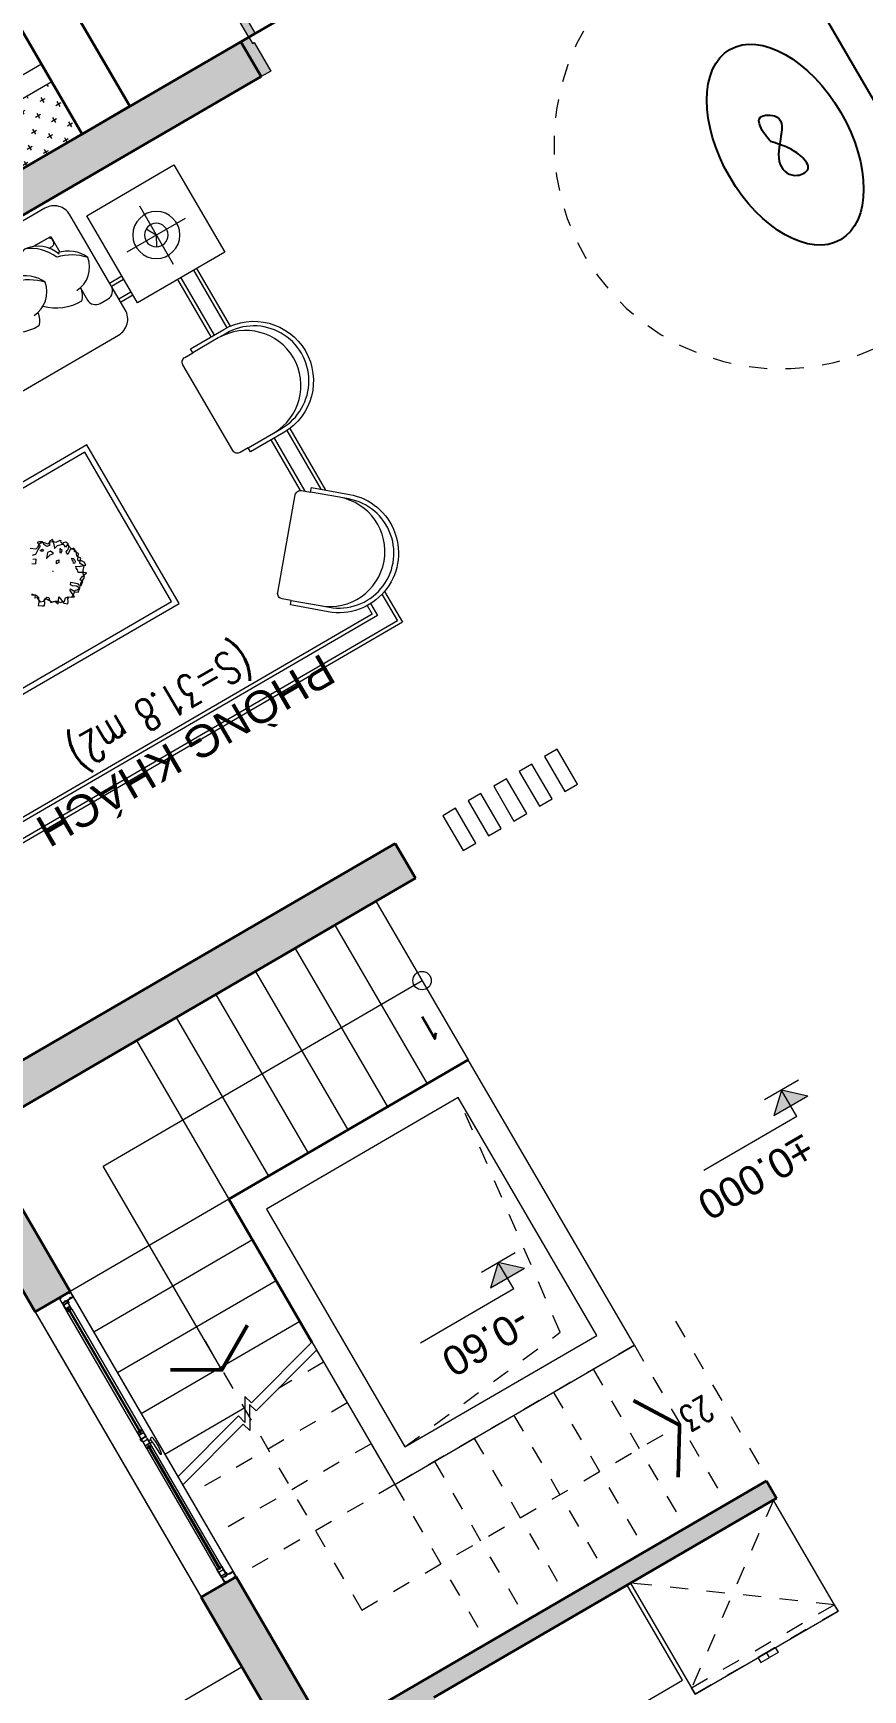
# Model space of a CAD drawing. Header units: millimetres. Extents: x 567980 to 569372, y 2065777 to 2066674.
# Drawn here: x 568886.75 to 568891.27, y 2066301.02 to 2066310.05 of the extents above; entities that cross this region are included whole.
import ezdxf
from ezdxf.enums import TextEntityAlignment as Align

# ---------------------------------------------------------------- set-up
doc = ezdxf.new("R2010")
doc.units = ezdxf.units.MM
for name, pattern in [('047 Type S1$0$HIDDEN', [0.375, 0.25, -0.125]), ('DASHED2', [0.375, 0.25, -0.125]), ('HIDDEN', [0.75, 0.5, -0.25])]:
    doc.linetypes.add(name, pattern=pattern)
for name, color, linetype, lineweight in [('A-DIM', 251, 'Continuous', 15), ('A-HATCH', 251, 'Continuous', 5), ('A-KY HIEU', 34, 'Continuous', 20), ('A-TEXT', 7, 'Continuous', 18), ('A-TUONG', 255, 'Continuous', 35), ('E- CHU THICH', 162, 'Continuous', 13), ('E- THAY', 9, 'Continuous', 20), ('E-Khuat', 251, 'DASHED2', 13), ('E-NoiThat', 32, 'Continuous', 9), ('i_Hatch', 250, 'Continuous', 13), ('i_ThietBi', 32, 'Continuous', 13), ('LD-CUA', 146, 'Continuous', 13), ('LD-KHUAT', 33, 'HIDDEN', 9), ('LD-THAY', 9, 'Continuous', 13)]:
    doc.layers.add(name, color=color, linetype=linetype, lineweight=lineweight)
for name, color, linetype in [('DIM 222222', 1, 'Continuous'), ('I-LOOS', 32, 'Continuous'), ('I-LOOSE', 32, 'Continuous')]:
    doc.layers.add(name, color=color, linetype=linetype)
doc.styles.add('A1-arial', font='arial.ttf')
doc.styles.add('AA - Arial - Regular', font='arial.ttf', dxfattribs={"height": 250})
doc.styles.add('Dim roman', font='romans.shx', dxfattribs={"width": 0.7})

# ---------------------------------------------------------------- blocks, each defined once
blk = doc.blocks.new('*U507')
h = blk.add_hatch(color=254)
h.dxf.hatch_style = 1
h.paths.add_polyline_path([(21.7, 844.7), (21.7, 1014.3), (50, 1014.3), (50, 986), (27.4, 986), (27.4, 844.7)])
h = blk.add_hatch(color=253)
h.dxf.hatch_style = 1
h.paths.add_polyline_path([(50, 950.2), (90, 950.2), (90, 1050.2), (50, 1050.2)])
h.paths.add_polyline_path([(50, 100), (90, 100), (90, 0), (50, 0)])
h = blk.add_hatch(color=253)
h.dxf.hatch_style = 1
h.paths.add_polyline_path([(2150.4, 100), (2110.4, 100), (2110.4, 0), (2150.4, 0)])
h.paths.add_polyline_path([(2150.4, 950.2), (2110.4, 950.2), (2110.4, 1050.2), (2150.4, 1050.2)])
h = blk.add_hatch(color=254)
h.dxf.hatch_style = 1
h.paths.add_polyline_path([(50, 950.2), (90, 950.2), (90, 100), (50, 100)])
h = blk.add_hatch(color=254)
h.dxf.hatch_style = 1
h.paths.add_polyline_path([(2110.4, 950.2), (2150.4, 950.2), (2150.4, 100), (2110.4, 100)])
h = blk.add_hatch(color=253)
h.dxf.hatch_style = 1
h.paths.add_polyline_path([(0, 0), (50, 0), (50, -40), (60, -40), (60, -220), (0, -220)])
h = blk.add_hatch(color=253)
h.dxf.hatch_style = 1
h.paths.add_polyline_path([(2200.4, 0), (2150.4, 0), (2150.4, -40), (2140.4, -40), (2140.4, -220), (2200.4, -220)])
at = {"linetype": 'Continuous'}
blk.add_line((70, 100), (70, 950.2), dxfattribs=at)
for p, q in [((90, 950.2), (90, 100)), ((2110.4, 950.2), (2110.4, 100)), ((2130.4, 100), (2130.4, 950.2))]:
    blk.add_line(p, q)
for points in [[(21.7, 844.7), (21.7, 1014.3), (50, 1014.3), (50, 986), (27.4, 986), (27.4, 844.7)], [(50, 950.2), (90, 950.2), (90, 100), (50, 100)], [(2110.4, 950.2), (2150.4, 950.2), (2150.4, 100), (2110.4, 100)], [(0, 0), (50, 0), (50, -40), (60, -40), (60, -220), (0, -220)], [(2200.4, 0), (2150.4, 0), (2150.4, -40), (2140.4, -40), (2140.4, -220), (2200.4, -220)]]:
    blk.add_lwpolyline(points, close=True)
for points in [[(50, 950.2), (90, 950.2), (90, 1050.2), (50, 1050.2), (50, 950.2)], [(2150.4, 950.2), (2110.4, 950.2), (2110.4, 1050.2), (2150.4, 1050.2), (2150.4, 950.2)], [(50, 953.1), (50, 100)], [(2150.4, 953.1), (2150.4, 100)], [(50, 100), (90, 100), (90, 0), (50, 0), (50, 100)], [(2150.4, 100), (2110.4, 100), (2110.4, 0), (2150.4, 0), (2150.4, 100)]]:
    blk.add_lwpolyline(points)
at = {"linetype": 'HIDDEN', "ltscale": 30}
for points in [[(1100.2, 0, 0.414214), (50, 1050.2, 0.414214)], [(1100.2, 0, -0.414214), (2150.4, 1050.2, -0.414214)]]:
    blk.add_lwpolyline(points, format="xyb", dxfattribs=at)
blk = doc.blocks.new('A$C33A8190A')
at = {"layer": 'i_ThietBi', "linetype": 'HIDDEN'}
for p, q in [((-899.9, 40), (0, 700)), ((-899.9, 700), (0, 40))]:
    blk.add_line(p, q, dxfattribs=at)
at = {"layer": 'i_ThietBi'}
blk.add_lwpolyline([(-899.9, 700), (0, 700), (0, 0), (-899.9, 0)], close=True, dxfattribs=at)
at = {"layer": 'i_ThietBi', "linetype": 'HIDDEN'}
for points in [[(-899.9, 0), (0, 0), (0, 40), (-899.9, 40)], [(-450, 0), (-504.5, 0), (-504.5, -30.7), (-450, -30.7)], [(-395.4, 0), (-395.4, -30.7), (-450, -30.7), (-450, 0)]]:
    blk.add_lwpolyline(points, close=True, dxfattribs=at)
blk = doc.blocks.new('kkkk')
h = blk.add_hatch(color=250)
edge = h.paths.add_edge_path()
edge.add_line((333058.8, 105336.6), (333060.3, 105336.6))
edge.add_line((333060.3, 105336.6), (333060.3, 105341.6))
edge.add_line((333060.3, 105341.6), (333061.8, 105341.6))
edge.add_line((333061.8, 105341.6), (333061.8, 105371.6))
edge.add_line((333061.8, 105371.6), (333027.5, 105371.6))
edge.add_line((333027.5, 105371.6), (333027.5, 105386.6))
edge.add_line((333027.5, 105386.6), (333022.2, 105386.6))
edge.add_line((333022.2, 105386.6), (333022.2, 105383.6))
edge.add_line((333022.2, 105383.6), (333023.7, 105383.6))
edge.add_line((333023.7, 105383.6), (333023.7, 105385.1))
edge.add_line((333023.7, 105385.1), (333026, 105385.1))
edge.add_line((333026, 105385.1), (333026, 105378.1))
edge.add_line((333026, 105378.1), (333023.7, 105378.1))
edge.add_line((333023.7, 105378.1), (333023.7, 105379.6))
edge.add_line((333023.7, 105379.6), (333022.2, 105379.6))
edge.add_line((333022.2, 105379.6), (333022.2, 105376.6))
edge.add_line((333022.2, 105376.6), (333026, 105376.6))
edge.add_line((333026, 105376.6), (333026, 105371.6))
edge.add_line((333026, 105371.6), (332991.8, 105371.6))
edge.add_line((332991.8, 105371.6), (332991.8, 105341.6))
edge.add_line((332991.8, 105341.6), (332993.3, 105341.6))
edge.add_line((332993.3, 105341.6), (332993.3, 105336.6))
edge.add_line((332993.3, 105336.6), (332994.8, 105336.6))
edge.add_line((332994.8, 105336.6), (332994.8, 105341.6))
edge.add_line((332994.8, 105341.6), (333002.3, 105341.6))
edge.add_line((333002.3, 105341.6), (333002.3, 105343.1))
edge.add_line((333002.3, 105343.1), (332993.3, 105343.1))
edge.add_line((332993.3, 105343.1), (332993.3, 105370.1))
edge.add_line((332993.3, 105370.1), (333006.9, 105370.1))
edge.add_arc((333010, 105367.6), 3.97, 141.52264, 210)
edge.add_line((333006.6, 105365.7), (333007.9, 105366.4))
edge.add_arc((333010, 105367.6), 2.47, -390, -150, ccw=False)
edge.add_line((333012.1, 105366.4), (333013.4, 105365.7))
edge.add_arc((333010, 105367.6), 3.97, -30, 38.47736)
edge.add_line((333013.1, 105370.1), (333040.4, 105370.1))
edge.add_arc((333043.5, 105367.6), 3.97, 141.52264, 210)
edge.add_line((333040.1, 105365.7), (333041.4, 105366.4))
edge.add_arc((333043.5, 105367.6), 2.47, -390, -150, ccw=False)
edge.add_line((333045.6, 105366.4), (333046.9, 105365.7))
edge.add_arc((333043.5, 105367.6), 3.97, -30, 38.47736)
edge.add_line((333046.6, 105370.1), (333060.3, 105370.1))
edge.add_line((333060.3, 105370.1), (333060.3, 105343.1))
edge.add_line((333060.3, 105343.1), (333051.3, 105343.1))
edge.add_line((333051.3, 105343.1), (333051.3, 105341.6))
edge.add_line((333051.3, 105341.6), (333058.8, 105341.6))
edge.add_line((333058.8, 105341.6), (333058.8, 105336.6))
blk.add_lwpolyline([(333026, 105378.1), (333026, 105385.1), (333023.7, 105385.1), (333023.7, 105383.6), (333022.2, 105383.6), (333022.2, 105386.6), (333027.5, 105386.6), (333027.5, 105371.6), (333061.8, 105371.6), (333061.8, 105341.6), (333060.3, 105341.6), (333060.3, 105336.6), (333058.8, 105336.6), (333058.8, 105341.6), (333051.3, 105341.6), (333051.3, 105343.1), (333060.3, 105343.1), (333060.3, 105370.1), (333046.6, 105370.1, -0.30801), (333046.9, 105365.7), (333045.6, 105366.4, 1.732051), (333041.4, 105366.4), (333040.1, 105365.7, -0.30801), (333040.4, 105370.1), (333013.1, 105370.1, -0.30801), (333013.4, 105365.7), (333012.1, 105366.4, 1.732051), (333007.9, 105366.4), (333006.6, 105365.7, -0.30801), (333006.9, 105370.1), (332993.3, 105370.1), (332993.3, 105343.1), (333002.3, 105343.1), (333002.3, 105341.6), (332994.8, 105341.6), (332994.8, 105336.6), (332993.3, 105336.6), (332993.3, 105341.6), (332991.8, 105341.6), (332991.8, 105371.6), (333026, 105371.6), (333026, 105376.6), (333022.2, 105376.6), (333022.2, 105379.6), (333023.7, 105379.6), (333023.7, 105378.1)], format="xyb", close=True)
blk = doc.blocks.new('ccccc')
h = blk.add_hatch(color=250)
h.paths.add_polyline_path([(333034.3, 105325.3), (333084.3, 105325.3), (333084.3, 105326.8), (333077.7, 105326.8), (333077.7, 105353.8), (333084.3, 105353.8), (333084.3, 105355.3), (333034.3, 105355.3), (333034.3, 105346.7), (333035.8, 105346.7), (333035.8, 105353.8), (333052.1, 105353.8), (333052.1, 105326.8), (333035.8, 105326.8), (333035.8, 105333.9), (333034.3, 105333.9)])
h.paths.add_polyline_path([(333053.6, 105326.8), (333053.6, 105353.8), (333076.2, 105353.8), (333076.2, 105326.8)], flags=16)
for p, q in [((333034.3, 105346.7), (333035.8, 105346.7)), ((333034.3, 105333.9), (333035.8, 105333.9)), ((333052.1, 105353.8), (333052.1, 105326.8)), ((333053.6, 105353.8), (333053.6, 105326.8)), ((333076.2, 105353.8), (333076.2, 105326.8)), ((333077.7, 105353.8), (333077.7, 105326.8)), ((333084.3, 105355.3), (333084.3, 105353.8)), ((333084.3, 105326.8), (333084.3, 105325.3))]:
    blk.add_line(p, q)
for points in [[(333084.3, 105355.3), (333034.3, 105355.3), (333034.3, 105346.7)], [(333034.3, 105333.9), (333034.3, 105325.3), (333084.3, 105325.3)], [(333052.1, 105353.8), (333035.8, 105353.8), (333035.8, 105346.7)], [(333035.8, 105333.9), (333035.8, 105326.8), (333052.1, 105326.8)], [(333076.2, 105353.8), (333053.6, 105353.8)], [(333053.6, 105326.8), (333076.2, 105326.8)], [(333084.3, 105353.8), (333077.7, 105353.8)], [(333077.7, 105326.8), (333084.3, 105326.8)]]:
    blk.add_lwpolyline(points)
blk = doc.blocks.new('dasdsd')
at = {"linetype": 'HIDDEN', "ltscale": 0.05}
for p, q in [((-10, -16), (-10, 0)), ((10, 0), (-10, 0)), ((10, -16), (10, 0)), ((-16, -19), (-108, -23)), ((-10, -16), (-15, -19)), ((10, -16), (-10, -16))]:
    blk.add_line(p, q, dxfattribs=at)
for centre, radius, start, end in [((-106, -28), 5.22, 108.2433, 251.7567), ((-41, 287), 327, 258.1752, 278.8996), ((-16, -17), 1.95, 270, 297.1927), ((-10, -18), 1.95, 90, 117.1927), ((10, -26), 10.1, 270, 90)]:
    blk.add_arc(centre, radius, start, end, dxfattribs=at)
blk = doc.blocks.new('fffsf')
h = blk.add_hatch(color=250)
h.paths.add_polyline_path([(333183.8, 105395.8), (333133.8, 105395.8), (333133.8, 105394.3), (333140.5, 105394.3), (333140.5, 105367.3), (333133.8, 105367.3), (333133.8, 105364.3), (333118.8, 105364.3), (333118.8, 105361.3), (333135.3, 105361.3), (333135.3, 105365.8), (333183.8, 105365.8), (333183.8, 105374.4), (333182.3, 105374.4), (333182.3, 105367.3), (333166, 105367.3), (333166, 105394.3), (333182.3, 105394.3), (333182.3, 105387.2), (333183.8, 105387.2)])
h.paths.add_polyline_path([(333164.5, 105394.3), (333164.5, 105367.3), (333142, 105367.3), (333142, 105394.3)], flags=16)
for p, q in [((333133.8, 105395.8), (333133.8, 105394.3)), ((333140.5, 105394.3), (333140.5, 105367.3)), ((333142, 105394.3), (333142, 105367.3)), ((333164.5, 105394.3), (333164.5, 105367.3)), ((333166, 105394.3), (333166, 105367.3)), ((333183.8, 105387.2), (333182.3, 105387.2)), ((333183.8, 105374.4), (333182.3, 105374.4))]:
    blk.add_line(p, q)
for points in [[(333133.8, 105395.8), (333183.8, 105395.8), (333183.8, 105387.2)], [(333133.8, 105394.3), (333140.5, 105394.3)], [(333142, 105394.3), (333164.5, 105394.3)], [(333166, 105394.3), (333182.3, 105394.3), (333182.3, 105387.2)], [(333183.8, 105374.4), (333183.8, 105365.8), (333135.3, 105365.8), (333135.3, 105361.3), (333118.8, 105361.3)], [(333133.8, 105367.3), (333133.8, 105364.3), (333118.8, 105364.3), (333118.8, 105361.3)], [(333140.5, 105367.3), (333133.8, 105367.3)], [(333164.5, 105367.3), (333142, 105367.3)], [(333182.3, 105374.4), (333182.3, 105367.3), (333166, 105367.3)]]:
    blk.add_lwpolyline(points)
blk = doc.blocks.new('*U461')
for points in [[(88.4, 82.2), (88.4, 80.6), (77.2, 80.6), (77.2, 69.4), (88.4, 69.4), (88.4, 67.8, 0.240391), (91.1, 72), (80.2, 72), (80.2, 78), (91.1, 78, 0.240391)], [(847.1, 82.2), (847.1, 80.6), (858.3, 80.6), (858.3, 69.4), (847.1, 69.4), (847.1, 67.8, -0.240391), (844.3, 72), (855.3, 72), (855.3, 78), (844.3, 78, -0.240391)], [(952.9, 82.2), (952.9, 80.6), (941.7, 80.6), (941.7, 69.4), (952.9, 69.4), (952.9, 67.8, 0.240391), (955.6, 72), (944.7, 72), (944.7, 78), (955.6, 78, 0.240391)]]:
    blk.add_hatch(color=250).paths.add_polyline_path(points)
for p, q in [((35, 20), (1765, 20)), ((897.5, 90), (44.5, 90)), ((897.5, 90), (88, 90)), ((88, 60), (897.5, 60)), ((902.5, 90), (1712, 90)), ((1712, 60), (902.5, 60))]:
    blk.add_line(p, q)
for points in [[(88.4, 82.2), (88.4, 80.6), (77.2, 80.6), (77.2, 69.4), (88.4, 69.4), (88.4, 67.8, 0.240391), (91.1, 72), (80.2, 72), (80.2, 78), (91.1, 78, 0.240391)], [(847.1, 82.2), (847.1, 80.6), (858.3, 80.6), (858.3, 69.4), (847.1, 69.4), (847.1, 67.8, -0.240391), (844.3, 72), (855.3, 72), (855.3, 78), (844.3, 78, -0.240391)], [(952.9, 82.2), (952.9, 80.6), (941.7, 80.6), (941.7, 69.4), (952.9, 69.4), (952.9, 67.8, 0.240391), (955.6, 72), (944.7, 72), (944.7, 78), (955.6, 78, 0.240391)]]:
    blk.add_lwpolyline(points, format="xyb", close=True)
for points in [[(855.3, 72), (80.2, 72), (80.2, 78), (855.3, 78)], [(944.7, 72), (1719.8, 72), (1719.8, 78), (944.7, 78)]]:
    blk.add_lwpolyline(points, close=True)
at = {"xscale": -1}
for name, p, rotation in [('fffsf', (-332231.4, 105455.8), 180.0000000001608), ('ccccc', (333122.3, -105265.3), 359.9999999999902), ('kkkk', (107136.6, 333081.8), 90)]:
    blk.add_blockref(name, p, dxfattribs=dict(at, rotation=rotation))
at = {"rotation": 270}
blk.add_blockref('kkkk', (-105336.6, 333081.8), dxfattribs=at)
for p in [(-332186.8, -105265.3), (-331322.4, -105265.3)]:
    blk.add_blockref('ccccc', p)
at = {"xscale": -0.8000000000000002, "yscale": 0.8, "zscale": 0.8}
blk.add_blockref('dasdsd', (927.5, 60), dxfattribs=at)
blk = doc.blocks.new('cotxaytho')
at = {"layer": 'A-KY HIEU'}
h = blk.add_hatch(color=256, dxfattribs=at)
h.paths.add_polyline_path([(200, 188), (0, 188), (0, 0)])
h.paths.add_polyline_path([(0, 188), (-200, 188), (0, 0)])
for p, q in [((-200, 188), (0, 0)), ((-200, 188), (200, 188)), ((0, 312), (0, 0)), ((0, 312), (1100, 312)), ((0, 0), (200, 188)), ((-200, 0), (200, 0))]:
    blk.add_line(p, q, dxfattribs=at)
at = {"color": 6, "style": 'A1-arial'}
blk.add_attdef('-0.050', (35, 402), '', height=250, dxfattribs=at)
blk = doc.blocks.new('A$C7ACE46B4')
blk.add_wipeout([(-12.5, 0), (12.5, 0), (12.5, -100), (150, -100), (150, -150), (-150, -150), (-150, -100), (-12.5, -100)]).dxf.layer = 'I-LOOSE'
at = {"layer": 'I-LOOSE'}
blk.add_lwpolyline([(-12.5, -100), (-12.5, 0), (12.5, 0), (12.5, -100)], dxfattribs=at)
blk.add_lwpolyline([(-150, -100), (150, -100), (150, -150), (-150, -150)], close=True, dxfattribs=at)
blk = doc.blocks.new('WR WERW')
at = {"layer": 'DIM 222222', "color": 1, "linetype": '047 Type S1$0$HIDDEN', "ltscale": 50, "extrusion": (9.92932e-07, -2.8403e-12, 1)}
for p, q in [((167309.9, 38806.7, 0), (167259.9, 38806.7, 0)), ((167259.9, 38806.7, 0), (167259.9, 38456.7, 0)), ((167309.9, 38456.7, 0), (167309.9, 38806.7, 0)), ((167259.9, 38456.7, 0), (167309.9, 38456.7, 0))]:
    blk.add_line(p, q, dxfattribs=at)
at = {"layer": 'DIM 222222', "color": 1, "linetype": '047 Type S1$0$HIDDEN', "ltscale": 50, "extrusion": (-9.92932e-07, 2.8439e-12, 1)}
for p, q in [((167269.9, 38636.7, 0), (167149.9, 38636.7, 0)), ((167149.9, 38636.7, 0), (167149.9, 38626.7, 0)), ((167149.9, 38626.7, 0), (167269.9, 38626.7, 0)), ((167274.9, 38631.7, 0), (167274.9, 38631.7, 0))]:
    blk.add_line(p, q, dxfattribs=at)
for start, end in [(0, 90), (270, 0)]:
    blk.add_arc((167269.9, 38631.7, -0.2), 5, start, end, dxfattribs=at)
blk = doc.blocks.new('2nd Floor Plan$0$weff')
at = {"color": 9}
blk.add_wipeout([(56.5, 207.1), (12.8, 168.9), (-23.4, 123.6), (-59.2, 57.6), (-78.1, 2.2), (-84.9, -29.8), (-89.8, -99.1), (-82.2, -153), (-41.5, -131.1), (-5.2, -99.4), (15, -84.2), (44.3, -38.7), (64.9, -4.2), (85, 45.7), (96.1, 91.6), (100.3, 136.7), (100.2, 145.7), (98.6, 169.4), (92.6, 200.1), (93.7, 207.9), (90.9, 214.5), (85, 219.1), (77.5, 220.1)], dxfattribs=at).dxf.layer = 'I-LOOS'
at = {"layer": 'I-LOOS', "color": 9}
for centre, major_axis, ratio, start_param, end_param in [((136.3, -26.8), (112.3, 268.4), 0.731709, 0.805447, 2.336146), ((-82.9, 66.8), (109.5, 220.3), 0.666606, 3.780671, 5.644107), ((79.5, 205.9), (1.9, -14.2), 1, 1.019254, 3.517144)]:
    blk.add_ellipse(centre, major_axis=major_axis, ratio=ratio, start_param=start_param, end_param=end_param, dxfattribs=at)
blk.add_spline([(-83.1, -153.5), (-11, -71.1), (-9.5, -30.9), (92.6, 200.1)], degree=3, dxfattribs=at)
blk = doc.blocks.new('AAW')
at = {"layer": 'I-LOOS'}
blk.add_ellipse((7152422.8, 829492.9, 0), major_axis=(0, 600), ratio=0.583333, dxfattribs=at)
at = {"layer": 'I-LOOS', "color": 7}
blk.add_spline([(7152481.3, 829442, 0), (7152489.3, 829335, 0), (7152475.4, 829301.2, 0), (7152394.4, 829327.9, 0), (7152501, 829572.7, 0), (7152449.5, 829670.9, 0), (7152381.6, 829669.9, 0), (7152379.5, 829593.1, 0), (7152415.5, 829519.6, 0), (7152483.3, 829436.9, 0)], degree=3, dxfattribs=at)
at = {"color": 8, "linetype": 'ByBlock'}
for points in [[(7150959.9, 830729.3), (7150961.2, 830762.1), (7150968.5, 830804.8), (7150982.3, 830847.2), (7151003.5, 830889.2), (7151026.9, 830922.3), (7151081.9, 830974.9), (7151135.1, 831006.2), (7151168.5, 831019.1), (7151245.7, 831033), (7151312.3, 831028.7), (7151358.3, 831016.7), (7151384.9, 831006), (7151416.7, 830989.1), (7151457, 830959.4), (7151477, 830940.3), (7151509.6, 830899.5), (7151536.9, 830848.4), (7151551.1, 830805.4), (7151557.5, 830770.9), (7151559.7, 830741.1), (7151556.7, 830690.1), (7151543.1, 830634.6), (7151515.2, 830575.9), (7151476.7, 830526), (7151423.5, 830481.9), (7151375.6, 830456.6), (7151311.5, 830437.8), (7151206.8, 830438.1), (7151146.6, 830455.5), (7151077.7, 830495), (7151042.4, 830526.6), (7151002.9, 830578.4), (7150980.2, 830624.8), (7150964.1, 830682.9), (7150959.9, 830727.9)], [(7150959.9, 828249), (7150961.2, 828281.8), (7150968.5, 828324.5), (7150982.3, 828366.9), (7151003.5, 828409), (7151026.9, 828442.1), (7151081.9, 828494.6), (7151135.1, 828525.9), (7151168.5, 828538.8), (7151245.7, 828552.7), (7151312.3, 828548.4), (7151358.3, 828536.4), (7151384.9, 828525.8), (7151416.7, 828508.8), (7151457, 828479.2), (7151477, 828460), (7151509.6, 828419.3), (7151536.9, 828368.1), (7151551.1, 828325.1), (7151557.5, 828290.6), (7151559.7, 828260.8), (7151556.7, 828209.9), (7151543.1, 828154.3), (7151515.2, 828095.6), (7151476.7, 828045.7), (7151423.5, 828001.6), (7151375.6, 827976.3), (7151311.5, 827957.6), (7151206.8, 827957.8), (7151146.6, 827975.3), (7151077.7, 828014.7), (7151042.4, 828046.4), (7151002.9, 828098.2), (7150980.2, 828144.5), (7150964.1, 828202.6), (7150959.9, 828247.6)]]:
    blk.add_wipeout(points, dxfattribs=at).translate(0, 0, 0).dxf.layer = 'I-LOOS'
at = {"layer": 'I-LOOS'}
blk.add_circle((7151259.8, 830733.3, 0), 300, dxfattribs=at)
at = {"layer": 'I-LOOS', "color": 7}
for points in [[(7151237.1, 830753.5, 0), (7151239.2, 830825, 0), (7151250.8, 830846.4, 0), (7151302.6, 830823.1, 0), (7151215, 830668.1, 0), (7151242.3, 830599.5, 0), (7151287.4, 830595.4, 0), (7151294.2, 830646.2, 0), (7151275.4, 830697.5, 0), (7151236.2, 830757, 0)], [(7151237.1, 828273.2, 0), (7151239.2, 828344.7, 0), (7151250.8, 828366.2, 0), (7151302.6, 828342.8, 0), (7151215, 828187.9, 0), (7151242.3, 828119.2, 0), (7151287.4, 828115.2, 0), (7151294.2, 828165.9, 0), (7151275.4, 828217.2, 0), (7151236.2, 828276.7, 0)]]:
    blk.add_spline(points, degree=3, dxfattribs=at)
blk.add_wipeout([(7150984.5, 828877.7), (7150984.3, 830047.8), (7150987.9, 830094.3), (7151003.8, 830154.3), (7151019, 830188), (7151039.8, 830221.7), (7151072.1, 830259.9), (7151111.4, 830293), (7151145.7, 830313.9), (7151183.8, 830330.5), (7151224.5, 830341.8), (7151256.3, 830346.5), (7151284.3, 830347.8), (7151842.4, 830347.8), (7151859.2, 830347.4), (7151871.9, 830342.3), (7151881.2, 830331.4), (7151884.2, 830321.4), (7151884.4, 830317.9), (7151884.7, 828607.9), (7151882.7, 828597.3), (7151875.9, 828586.7), (7151869.8, 828582), (7151862.3, 828578.8), (7151854.7, 828577.8), (7151284.5, 828577.8), (7151249.5, 828579.8), (7151207.9, 828587.7), (7151171.3, 828600), (7151141.1, 828614.3), (7151108.9, 828634.6), (7151072.4, 828665.6), (7151048.6, 828692.4), (7151022.6, 828731.5), (7151002.8, 828774.5), (7150990.5, 828818.1), (7150985.2, 828856.5)]).translate(0, 0, 0).dxf.layer = 'I-LOOS'
at = {"layer": 'I-LOOS', "ltscale": 500}
for p, q in [((7151284.3, 830197.8, 0), (7151813.6, 830197.8, 0)), ((7151134.3, 828877.8, 0), (7151134.3, 830047.8, 0)), ((7151277.6, 828727.9, 0), (7151819, 828727.9, 0))]:
    blk.add_line(p, q, dxfattribs=at)
at = {"layer": 'I-LOOS', "ltscale": 500, "elevation": 0}
blk.add_lwpolyline([(7150984.3, 830047.7), (7150984.5, 828877.7, 0.414169), (7151284.5, 828577.8), (7151854.7, 828577.8, 0.41182), (7151884.7, 828607.9), (7151884.4, 830317.9, 0.41662), (7151854.4, 830347.8), (7151284.3, 830347.8, 0.414258)], format="xyb", close=True, dxfattribs=at)
at = {"layer": 'I-LOOS'}
blk.add_circle((7151259.8, 828253.1, 0), 300, dxfattribs=at)
at = {"layer": 'I-LOOS', "ltscale": 500}
for centre, radius, start, end in [((7151284.3, 830147.8, 0), 150, 90, 180.00873), ((7151818.8, 830278.3, 0), 65.6, 265.45545, 357.43306), ((7151284.3, 828877.8, 0), 150, 180.00873, 270), ((7151819.3, 828677.4, 0), 65.6, 4.65828, 90.30372)]:
    blk.add_arc(centre, radius, start, end, dxfattribs=at)
at = {"layer": 'LD-KHUAT', "ltscale": 0.1}
blk.add_arc((7152437, 829469.1, 0), 1235.3, 226.17856, 134.65889, dxfattribs=at)
blk.add_wipeout([(7150884.5, 828877.9), (7150944.5, 828877.9), (7150944.4, 828957.9), (7150919.4, 828957.9), (7150919.4, 829967.9), (7150944.4, 829967.9), (7150944.4, 830047.9), (7150884.4, 830047.9), (7150884.4, 828877.9)]).translate(0, 0, 0).dxf.layer = 'I-LOOS'
at = {"layer": 'I-LOOSE', "rotation": 89.99999999876488}
blk.add_blockref('A$C7ACE46B4', (7150884.4, 829477.9, 0), dxfattribs=at)
at = {"layer": 'DIM 222222', "linetype": 'ByBlock', "xscale": 2, "yscale": 2, "zscale": 2}
blk.add_blockref('WR WERW', (6816624.6, 752209.1, 0), dxfattribs=at)
at = {"layer": 'I-LOOS', "ltscale": 500, "rotation": 4.439697424246186}
blk.add_blockref('2nd Floor Plan$0$weff', (7151236, 829962.6, 0), dxfattribs=at)
at = {"layer": 'I-LOOS', "ltscale": 500, "xscale": -1, "rotation": 175.5742858466024}
blk.add_blockref('2nd Floor Plan$0$weff', (7151228.7, 828950.6, 0), dxfattribs=at)
at = {"layer": 'I-LOOS', "ltscale": 500}
blk.add_arc((7151284.3, 830048, 0), 150, 90, 179.99127, dxfattribs=at)
blk = doc.blocks.new('sf2')
at = {"layer": 'E-NoiThat'}
for p, q in [((-123896135.9, 101810474), (-123896685.9, 101810474)), ((-123896685.9, 101810474), (-123896685.9, 101809924)), ((-123896135.9, 101809924), (-123896135.9, 101810474)), ((-123896410.9, 101810375.1), (-123896410.9, 101810009.1)), ((-123896227.9, 101810192.1), (-123896593.9, 101810192.1)), ((-123896410.9, 101810192.1), (-123896378.8, 101810247.7)), ((-123896410.9, 101810192.1), (-123896378.8, 101810136.6)), ((-123896058.9, 101810094), (-123896135.9, 101810094)), ((-123896058.9, 101810074), (-123896135.9, 101810074)), ((-123896685.9, 101809924), (-123896135.9, 101809924)), ((-123896508.9, 101809924), (-123896508.9, 101809560.2)), ((-123896488.9, 101809924), (-123896488.9, 101809561.9)), ((-123896408.9, 101809924), (-123896408.9, 101809562.5)), ((-123896388.9, 101809924), (-123896388.9, 101809562.5)), ((-123896058.9, 101809994), (-123896135.9, 101809994)), ((-123896058.9, 101809974), (-123896135.9, 101809974)), ((-123895508.9, 101808394), (-123895508.9, 101809394)), ((-123895508.9, 101809394), (-123894508.9, 101809394)), ((-123895478.9, 101808424), (-123895478.9, 101809364)), ((-123895478.9, 101809364), (-123894538.9, 101809364)), ((-123895127.3, 101808981.6), (-123895119.2, 101809005.8)), ((-123895124.1, 101809011.6), (-123895119.2, 101809016.2)), ((-123895119.2, 101809005.8), (-123895124.1, 101809011.6)), ((-123895119.2, 101809016.2), (-123895106.2, 101809017.3)), ((-123895106.2, 101809017.3), (-123895094.8, 101809018.5)), ((-123895094.8, 101809018.5), (-123895085, 101809028.8)), ((-123895086.6, 101809041.5), (-123895068.7, 101809042.7)), ((-123895085, 101809027.7), (-123895086.6, 101809041.5)), ((-123895085, 101809028.8), (-123895080.1, 101809032.3)), ((-123895080.1, 101809011.6), (-123895085, 101809027.7)), ((-123895080.1, 101809032.3), (-123895063.8, 101809036.9)), ((-123895075.2, 101808996.6), (-123895080.1, 101809011.6)), ((-123895068.7, 101809042.7), (-123895057.3, 101809021.9)), ((-123895063.8, 101809036.9), (-123895054.1, 101809032.3)), ((-123895057.3, 101809021.9), (-123895041.1, 101809024.2)), ((-123895054.1, 101809032.3), (-123895041.1, 101809048.4)), ((-123895041.1, 101809048.4), (-123895023.1, 101809056.5)), ((-123895041.1, 101809024.2), (-123895032.9, 101809042.7)), ((-123895036.2, 101809048.4), (-123895031.3, 101809058.8)), ((-123895032.9, 101809042.7), (-123895036.2, 101809048.4)), ((-123895031.3, 101809058.8), (-123895018.3, 101809066.9)), ((-123895023.1, 101809056.5), (-123895011.7, 101809056.5)), ((-123895018.3, 101809066.9), (-123895006.9, 101809070.3)), ((-123895014.1, 101809024.4), (-123895016.6, 101809017.1)), ((-123895016.6, 101809017.1), (-123895006.4, 101809013.5)), ((-123894998.8, 101809024.4), (-123895014.1, 101809024.4)), ((-123895011.7, 101809056.5), (-123894992.2, 101809043.8)), ((-123895006.9, 101809070.3), (-123895010.1, 101809048.4)), ((-123895010.1, 101809048.4), (-123895008.5, 101809043.8)), ((-123895008.5, 101809043.8), (-123894993.8, 101809035.8)), ((-123895006.4, 101809013.5), (-123894998.8, 101809024.4)), ((-123894993.8, 101809035.8), (-123894966.2, 101809017.3)), ((-123894992.2, 101809043.8), (-123894982.4, 101809042.7)), ((-123894982.4, 101809042.7), (-123894958, 101809060)), ((-123894966.2, 101809017.3), (-123894946.6, 101809021.9)), ((-123896508.9, 101808914.8), (-123896508.9, 101808526)), ((-123896488.9, 101808913), (-123896488.9, 101808543)), ((-123896408.9, 101808912.5), (-123896408.9, 101808578.2)), ((-123896388.9, 101808912.5), (-123896388.9, 101808594.1)), ((-123895171.3, 101808904.4), (-123895164.8, 101808914.7)), ((-123895166.4, 101808922.8), (-123895163.1, 101808928.6)), ((-123895161.5, 101808909), (-123895166.4, 101808922.8)), ((-123895164.8, 101808934.3), (-123895161.5, 101808943.6)), ((-123895158.3, 101808924), (-123895164.8, 101808934.3)), ((-123895164.8, 101808914.7), (-123895158.3, 101808924)), ((-123895163.1, 101808928.6), (-123895159.9, 101808935.5)), ((-123895161.5, 101808943.6), (-123895143.6, 101808945.9)), ((-123895159.9, 101808935.5), (-123895156.6, 101808940.1)), ((-123895156.6, 101808940.1), (-123895148.5, 101808945.9)), ((-123895148.5, 101808978.1), (-123895142, 101808993.1)), ((-123895143.6, 101808963.1), (-123895148.5, 101808978.1)), ((-123895148.5, 101808958.5), (-123895146.9, 101808960.8)), ((-123895148.5, 101808953.9), (-123895148.5, 101808958.5)), ((-123895148.5, 101808945.9), (-123895148.5, 101808953.9)), ((-123895146.9, 101808977), (-123895127.3, 101808970.1)), ((-123895146.9, 101808960.8), (-123895146.9, 101808977)), ((-123895133.8, 101808952.8), (-123895143.6, 101808963.1)), ((-123895143.6, 101808945.9), (-123895117.6, 101808929.7)), ((-123895142, 101808993.1), (-123895129, 101808997.7)), ((-123895125.7, 101808950.5), (-123895133.8, 101808952.8)), ((-123895129, 101808997.7), (-123895119.2, 101808992)), ((-123895127.3, 101808970.1), (-123895127.3, 101808981.6)), ((-123895115.9, 101808944.7), (-123895125.7, 101808950.5)), ((-123895119.2, 101808992), (-123895106.2, 101808994.3)), ((-123895117.6, 101808929.7), (-123895115.9, 101808944.7)), ((-123895106.2, 101808994.3), (-123895091.5, 101808998.9)), ((-123895102.6, 101808963.3), (-123895098.1, 101808976.2)), ((-123895092, 101808954.7), (-123895102.6, 101808963.3)), ((-123895098.1, 101808976.2), (-123895096.5, 101808978.4)), ((-123895096.5, 101808978.4), (-123895085.9, 101808960.1)), ((-123895085.9, 101808960.1), (-123895092, 101808954.7)), ((-123895091.5, 101808998.9), (-123895072, 101808993.1)), ((-123895072, 101808993.1), (-123895075.2, 101808996.6)), ((-123895047.9, 101808929.9), (-123895061.6, 101808928.9)), ((-123895061.6, 101808928.9), (-123895054, 101808915.9)), ((-123895054, 101808915.9), (-123895038.8, 101808915.9)), ((-123895052.5, 101808973), (-123895044.8, 101808992.4)), ((-123895034.2, 101808975.1), (-123895052.5, 101808973)), ((-123895038.8, 101808915.9), (-123895047.9, 101808929.9)), ((-123895044.8, 101808992.4), (-123895028.1, 101808994.5)), ((-123895006.8, 101808969.7), (-123895034.2, 101808975.1)), ((-123895028.1, 101808994.5), (-123895006.8, 101808969.7)), ((-123894956.7, 101808993.4), (-123894940, 101809002)), ((-123894941.5, 101808973), (-123894956.7, 101808993.4)), ((-123894924.8, 101808985.9), (-123894941.5, 101808973)), ((-123895174.5, 101808849), (-123895164.8, 101808861.7)), ((-123895174.5, 101808829.5), (-123895174.5, 101808849)), ((-123895146.9, 101808839.8), (-123895174.5, 101808829.5)), ((-123895161.5, 101808892.8), (-123895171.3, 101808904.4)), ((-123895169.7, 101808876.7), (-123895158.3, 101808890.5)), ((-123895159.9, 101808866.3), (-123895169.7, 101808876.7)), ((-123895164.8, 101808861.7), (-123895148.5, 101808870.9)), ((-123895163.1, 101808830.6), (-123895151.7, 101808856)), ((-123895153.4, 101808819.1), (-123895163.1, 101808830.6)), ((-123895158.3, 101808899.8), (-123895161.5, 101808909)), ((-123895150.1, 101808876.7), (-123895161.5, 101808892.8)), ((-123895151.7, 101808856), (-123895159.9, 101808866.3)), ((-123895158.3, 101808890.5), (-123895158.3, 101808899.8)), ((-123895148.5, 101808870.9), (-123895150.1, 101808876.7)), ((-123895140.4, 101808839.8), (-123895146.9, 101808839.8)), ((-123895124.1, 101808851.4), (-123895140.4, 101808839.8)), ((-123895132.2, 101808895.1), (-123895135.5, 101808890.5)), ((-123895135.5, 101808890.5), (-123895135.5, 101808877.9)), ((-123895135.5, 101808877.9), (-123895127.3, 101808868.6)), ((-123895127.3, 101808900.9), (-123895132.2, 101808895.1)), ((-123895122.8, 101808890.1), (-123895127.3, 101808900.9)), ((-123895127.3, 101808868.6), (-123895120.8, 101808870.9)), ((-123895122.8, 101808890.1), (-123895125.7, 101808885.9)), ((-123895120.8, 101808870.9), (-123895125.7, 101808885.9)), ((-123895119.2, 101808842.1), (-123895124.1, 101808851.4)), ((-123895122.4, 101808830.6), (-123895119.2, 101808842.1)), ((-123895117.6, 101808815.6), (-123895122.4, 101808830.6)), ((-123895001.7, 101808891.3), (-123895003.1, 101808891.3)), ((-123895001.7, 101808891.3), (-123895001.7, 101808892.7)), ((-123895001.7, 101808891.3), (-123895001.7, 101808890)), ((-123895001.7, 101808891.3), (-123895000.3, 101808891.3)), ((-123894855.5, 101808828.3), (-123894860.4, 101808815.6)), ((-123894837.6, 101808838.7), (-123894855.5, 101808828.3)), ((-123894839.2, 101808843.3), (-123894852.2, 101808827.1)), ((-123894852.2, 101808827.1), (-123894844.1, 101808815.6)), ((-123895155, 101808791.4), (-123895143.6, 101808800.6)), ((-123895119.2, 101808784.5), (-123895155, 101808791.4)), ((-123895140.4, 101808802.9), (-123895153.4, 101808819.1)), ((-123895143.6, 101808800.6), (-123895127.3, 101808809.9)), ((-123895137.1, 101808786.8), (-123895140.4, 101808802.9)), ((-123895133.8, 101808775.3), (-123895137.1, 101808786.8)), ((-123895101.3, 101808759.1), (-123895133.8, 101808775.3)), ((-123895127.3, 101808809.9), (-123895117.6, 101808815.6)), ((-123895106.2, 101808776.4), (-123895119.2, 101808784.5)), ((-123895114.3, 101808761.5), (-123895106.2, 101808776.4)), ((-123895096.4, 101808746.5), (-123895114.3, 101808761.5)), ((-123895093.1, 101808748.8), (-123895101.3, 101808759.1)), ((-123895085, 101808756.8), (-123895096.4, 101808746.5)), ((-123895086.6, 101808743), (-123895093.1, 101808748.8)), ((-123895083.4, 101808738.4), (-123895086.6, 101808743)), ((-123895083.4, 101808766.1), (-123895085, 101808756.8)), ((-123895057.3, 101808790.3), (-123895083.4, 101808766.1)), ((-123895065.5, 101808737.3), (-123895083.4, 101808738.4)), ((-123895081.7, 101808737.3), (-123895072, 101808756.8)), ((-123895063.8, 101808723.4), (-123895081.7, 101808737.3)), ((-123895072, 101808756.8), (-123895054.1, 101808769.5)), ((-123895054.1, 101808740.7), (-123895065.5, 101808737.3)), ((-123895047.6, 101808734.9), (-123895063.8, 101808723.4)), ((-123895047.6, 101808779.9), (-123895057.3, 101808790.3)), ((-123895054.1, 101808769.5), (-123895047.6, 101808779.9)), ((-123895034.5, 101808724.6), (-123895054.1, 101808740.7)), ((-123895045.9, 101808745.3), (-123895047.6, 101808734.9)), ((-123895036.2, 101808760.3), (-123895045.9, 101808745.3)), ((-123895029.7, 101808753.4), (-123895036.2, 101808760.3)), ((-123895032.9, 101808711.9), (-123895029.7, 101808753.4)), ((-123894959.7, 101808754.5), (-123894966.2, 101808711.9)), ((-123894936.9, 101808723.4), (-123894959.7, 101808754.5)), ((-123894941.8, 101808738.4), (-123894951.5, 101808723.4)), ((-123894933.6, 101808743), (-123894941.8, 101808738.4)), ((-123894930.4, 101808745.3), (-123894936.9, 101808723.4)), ((-123894932, 101808743), (-123894933.6, 101808743)), ((-123894912.4, 101808747.6), (-123894932, 101808743)), ((-123894922.2, 101808747.6), (-123894930.4, 101808745.3)), ((-123894905.9, 101808749.9), (-123894922.2, 101808747.6)), ((-123894910.8, 101808753.4), (-123894912.4, 101808747.6)), ((-123894902.7, 101808785.7), (-123894910.8, 101808779.9)), ((-123894910.8, 101808779.9), (-123894907.6, 101808769.5)), ((-123894899.4, 101808775.3), (-123894910.8, 101808753.4)), ((-123894907.6, 101808769.5), (-123894905.9, 101808749.9)), ((-123894886.4, 101808782.2), (-123894902.7, 101808785.7)), ((-123894891.3, 101808781), (-123894899.4, 101808775.3)), ((-123894878.3, 101808775.3), (-123894891.3, 101808781)), ((-123894876.6, 101808761.5), (-123894886.4, 101808782.2)), ((-123894858.7, 101808782.2), (-123894878.3, 101808775.3)), ((-123894865.2, 101808752.2), (-123894876.6, 101808761.5)), ((-123894857.1, 101808758), (-123894865.2, 101808752.2)), ((-123894844.1, 101808815.6), (-123894863.6, 101808808.7)), ((-123894863.6, 101808808.7), (-123894850.6, 101808784.5)), ((-123894860.4, 101808815.6), (-123894855.5, 101808805.3)), ((-123894855.5, 101808805.3), (-123894858.7, 101808782.2)), ((-123894839.2, 101808770.7), (-123894857.1, 101808758)), ((-123894850.6, 101808784.5), (-123894839.2, 101808770.7)), ((-123895019.9, 101808717.7), (-123895034.5, 101808724.6)), ((-123895024.8, 101808716.5), (-123895032.9, 101808711.9)), ((-123895006.9, 101808725.7), (-123895024.8, 101808716.5)), ((-123895003.6, 101808729.2), (-123895019.9, 101808717.7)), ((-123894997.1, 101808721.1), (-123895006.9, 101808725.7)), ((-123894989, 101808731.5), (-123895003.6, 101808729.2)), ((-123894990.6, 101808707.3), (-123894997.1, 101808721.1)), ((-123894984.1, 101808696.9), (-123894990.6, 101808707.3)), ((-123894974.3, 101808718.8), (-123894989, 101808731.5)), ((-123894974.3, 101808705), (-123894984.1, 101808696.9)), ((-123894951.5, 101808723.4), (-123894974.3, 101808718.8)), ((-123894966.2, 101808711.9), (-123894974.3, 101808705)), ((-123894508.9, 101808394), (-123895508.9, 101808394)), ((-123894538.9, 101808424), (-123895478.9, 101808424)), ((-123896508.9, 101807887.5), (-123896508.9, 101807694)), ((-123896488.9, 101807881), (-123896488.9, 101807714)), ((-123896408.9, 101807868.4), (-123896408.9, 101807794)), ((-123896388.9, 101807868.3), (-123896388.9, 101807814)), ((-123896408.9, 101807794), (-123893608.9, 101807794)), ((-123896388.9, 101807814), (-123893628.9, 101807814)), ((-123896508.9, 101807694), (-123893508.9, 101807694)), ((-123896488.9, 101807714), (-123893528.9, 101807714))]:
    blk.add_line(p, q, dxfattribs=at)
for points in [[(-123893958.9, 101809924, -0.414214), (-123894058.9, 101809824), (-123894658.9, 101809824, -0.414214), (-123894708.9, 101809874, -0.414214), (-123894758.9, 101809824), (-123895258.9, 101809824, -0.414214), (-123895308.9, 101809874, -0.414214), (-123895358.9, 101809824), (-123895958.9, 101809824, -0.414214), (-123896058.9, 101809924), (-123896058.9, 101810524, -0.414214), (-123895958.9, 101810624), (-123894058.9, 101810624, -0.414214), (-123893958.9, 101810524)], [(-123896260, 101809537.5), (-123896260, 101809562.5), (-123896470, 101809562.5, 1), (-123896470, 101808912.5), (-123896260, 101808912.5), (-123896260, 101808937.5), (-123896210, 101808937.5, 0.414214), (-123896180, 101808967.5), (-123896180, 101809507.5, 0.414214), (-123896210, 101809537.5)], [(-123896432.9, 101808557.8), (-123896449.1, 101808576.8), (-123896609.1, 101808440.8, 1), (-123896188.1, 101807945.6), (-123896028.1, 101808081.6), (-123896044.3, 101808100.6), (-123896006.2, 101808133, 0.414214), (-123896002.8, 101808175.3), (-123896352.5, 101808586.7, 0.414214), (-123896394.8, 101808590.2)]]:
    blk.add_lwpolyline(points, format="xyb", close=True, dxfattribs=at)
for points in [[(-123896027, 101810274.5, -0.14773), (-123895880.9, 101810360.4, -0.213343), (-123895752, 101810486.4, -0.178662)], [(-123895870.7, 101810424), (-123895888.9, 101810424, -0.414214), (-123895908.9, 101810444), (-123895908.9, 101810454, -0.414214), (-123895888.9, 101810474)], [(-123895803.7, 101810474), (-123895908.9, 101810474), (-123895908.9, 101810375.7, -0.414214)], [(-123895901.1, 101810367.3, -0.306663), (-123895752, 101810486.4, -0.30633), (-123895654.5, 101810377.6, 0.872847)], [(-123895888.9, 101810474), (-123895803.7, 101810474, -0.414214)], [(-123895757.7, 101810274.5, -0.14773), (-123895611.6, 101810360.4, -0.213343), (-123895482.6, 101810486.4, -0.178662)], [(-123895883.8, 101810148.4, -0.356772), (-123896027, 101810274.5, -0.249542), (-123895897.2, 101810378.3, 9.61688)], [(-123895614.4, 101810148.4, -0.356772), (-123895757.7, 101810274.5, -0.249542), (-123895627.9, 101810378.3, 9.61688)], [(-123895639.6, 101810151.5, 0.165541), (-123895608.7, 101810085.4, 0.425989), (-123895327.9, 101810371.9, 0.121523), (-123895394.5, 101810411.3, -7.115464)], [(-123895908.9, 101810151.5), (-123895908.9, 101810074, -0.414214), (-123895958.9, 101810024), (-123896008.9, 101810024, -0.414214), (-123896058.9, 101810074)], [(-123895909, 101810151.5, 0.165541), (-123895878, 101810085.4, 0.200231), (-123895679.6, 101810165.9, 0.121523)], [(-123896420, 101808937.5), (-123896470, 101808937.5, -1), (-123896470, 101809537.5), (-123896420, 101809537.5)], [(-123896260, 101808937.5), (-123896420, 101808937.5, -1), (-123896420, 101809537.5)], [(-123896420, 101809537.5), (-123896260, 101809537.5, -0.414214)], [(-123896554.8, 101808454.2), (-123896432.9, 101808557.8, -0.414214)], [(-123896166.2, 101807997), (-123896204.3, 101807964.6, -1), (-123896592.9, 101808421.8), (-123896554.8, 101808454.2)], [(-123896044.3, 101808100.6), (-123896166.2, 101807997, -1), (-123896554.8, 101808454.2)]]:
    blk.add_lwpolyline(points, format="xyb", dxfattribs=at)
for radius in [128.3, 64.2]:
    blk.add_circle((-123896410.9, 101810192.1), radius, dxfattribs=at)
blk = doc.blocks.new('TANG 1 BT1')
at = {"layer": 'A-HATCH'}
h = blk.add_hatch(color=256, dxfattribs=at)
h.dxf.hatch_style = 1
h.paths.add_polyline_path([(7158834.4, 839216.9), (7158834.4, 837891.9), (7159054.4, 837891.9), (7159054.4, 839436.9), (7153914.4, 839436.9), (7153914.4, 839216.9)])
h.paths.add_polyline_path([(7150554.4, 839436.9), (7150554.3, 838368.7), (7150774.3, 838368.7), (7150774.4, 839216.9), (7151514.4, 839216.9), (7151514.4, 839436.9)])
h.paths.add_polyline_path([(7150774.3, 836568.7), (7150554.3, 836568.7), (7150554.4, 835616.9), (7151104.3, 835616.9), (7151104.3, 835319.5), (7151324.3, 835319.5), (7151324.3, 835616.9), (7152824.3, 835616.9), (7152824.3, 833426.9), (7152714.3, 833426.9), (7152714.3, 833316.9), (7152934.3, 833316.9), (7152934.3, 835726.9), (7150774.4, 835726.9)])
h.paths.add_polyline_path([(7151324.3, 834519.5), (7151104.3, 834519.5), (7151104.3, 832826.9), (7151324.3, 832826.9), (7151324.3, 833316.9), (7151914.3, 833316.9), (7151914.3, 833426.9), (7151324.3, 833426.9)])
h.paths.add_polyline_path([(7158834.4, 835616.9), (7158834.4, 834616.9), (7159054.4, 834616.9), (7159054.4, 835946.9), (7159054.4, 837091.9), (7158834.4, 837091.9), (7158834.4, 836041.9), (7158234.4, 836041.9), (7158234.4, 835726.9), (7156074.4, 835726.9), (7156074.4, 835616.9)])
h.paths.add_polyline_path([(7158834.4, 835726.9), (7158289.4, 835726.9), (7158289.4, 835986.9), (7158834.4, 835986.9)], flags=16)
h.paths.add_polyline_path([(7158434.4, 831596.9), (7158434.4, 831391.9), (7158834.4, 831391.9), (7158834.4, 827616.9), (7158354.3, 827616.9), (7158354.3, 827396.9), (7159054.4, 827396.9), (7159054.4, 832816.9), (7158834.4, 832816.9), (7158834.4, 831816.9), (7156074.4, 831816.9), (7156074.4, 831596.9)])
h.paths.add_polyline_path([(7158834.4, 831596.9), (7158834.4, 831446.9), (7158489.4, 831446.9), (7158489.4, 831596.9)], flags=16)
h.paths.add_polyline_path([(7152934.3, 831706.9), (7152934.3, 831816.9), (7151324.3, 831816.9), (7151324.3, 831926.9), (7151104.3, 831926.9), (7151104.3, 831816.9), (7150554.4, 831816.9), (7150554.4, 830866.9), (7150774.4, 830866.9), (7150774.4, 831706.9)])
h.paths.add_polyline_path([(7150554.4, 828526.9), (7150774.4, 828526.9), (7150774.4, 830066.9), (7150554.4, 830066.9)])
h.paths.add_polyline_path([(7151704.4, 827396.9), (7152404.2, 827396.9), (7152404.2, 827616.9), (7150774.4, 827616.9), (7150774.4, 827726.9), (7150554.4, 827726.9), (7150554.4, 827616.9), (7150554.4, 827396.9), (7151404.4, 827396.9), (7151404.4, 827396.9)])
h.paths.add_polyline_path([(7154604.6, 827616.9), (7154604.6, 827396.9), (7155304.4, 827396.9), (7155304.4, 827396.9), (7155604.4, 827396.9), (7156654.4, 827396.9), (7156654.4, 827616.9)])
h.paths.add_polyline_path([(7150304.3, 831816.9), (7150304.3, 831196.9), (7150554.3, 831196.9), (7150554.3, 831306.9), (7150414.3, 831306.9), (7150414.3, 831706.9), (7150554.3, 831706.9), (7150554.3, 831816.9)])
h.paths.add_polyline_path([(7150304.3, 836228.5), (7150304.3, 835616.9), (7150554.3, 835616.9), (7150554.3, 835726.9), (7150414.3, 835726.9), (7150414.3, 836118.5), (7150554.4, 836118.5), (7150554.4, 836228.5)])
at = {"layer": 'i_Hatch', "true_color": 0x46cb3a, "transparency": 33554687}
h = blk.add_hatch(dxfattribs=at)
h.set_pattern_fill('CROSS', color=95, scale=10, double=1)
h.set_pattern_definition([(360, (131342142.553, -101073087.09), (63.5, 63.5), [31.75, -95.25]), (90, (131342158.43, -101073102.96), (-63.5, 63.5), [31.75, -95.25])])
h.paths.add_polyline_path([(7155605.4, 827066.9), (7158944.4, 827066.9), (7158944.4, 827396.9), (7155605.4, 827396.9)])
at = {"layer": 'A-TUONG'}
for p, q in [((7159054.4, 835946.9), (7159054.4, 834616.9)), ((7156074.4, 835616.9), (7156074.4, 835726.9)), ((7158234.4, 835726.9), (7156074.4, 835726.9)), ((7158834.4, 835616.9), (7156074.4, 835616.9)), ((7158834.4, 834616.9), (7158834.4, 835616.9)), ((7158834.4, 834616.9), (7159054.4, 834616.9)), ((7157834.4, 833717.9), (7157834.4, 832816.9)), ((7157834.4, 832816.9), (7156324.4, 832816.9)), ((7158834.4, 831816.9), (7158834.4, 832816.9)), ((7158834.4, 832816.9), (7159054.4, 832816.9)), ((7159054.4, 827396.9), (7159054.4, 832816.9)), ((7158834.4, 831816.9), (7156074.4, 831816.9)), ((7156074.4, 831816.9), (7156074.4, 831596.9)), ((7156074.4, 831596.9), (7158434.4, 831596.9)), ((7154604.6, 827616.9), (7156654.4, 827616.9)), ((7154604.6, 827396.9), (7154604.6, 827616.9)), ((7152404.2, 827396.9), (7154604.6, 827396.9)), ((7154604.6, 827396.9), (7156654.4, 827396.9))]:
    blk.add_line(p, q, dxfattribs=at)
blk.add_lwpolyline([(7155304.4, 827396.9), (7155604.4, 827396.9), (7155604.4, 826196.9), (7155304.4, 826196.9)], close=True, dxfattribs=at)
at = {"layer": 'E- CHU THICH'}
for points in [[(7157834.4, 833768.9), (7158286.1, 833889.9), (7158299, 833841.6), (7158369.7, 833964.1), (7158382.7, 833915.8), (7158834.4, 834036.8)], [(7157834.4, 833717.9), (7158286.1, 833838.9), (7158299, 833790.6), (7158369.7, 833913.1), (7158382.7, 833864.8), (7158834.4, 833985.8)], [(7158334.4, 833601.9), (7158334.4, 832316.9), (7156324.4, 832316.9)]]:
    blk.add_lwpolyline(points, dxfattribs=at)
at = {"layer": 'E- CHU THICH', "const_width": 20}
blk.add_lwpolyline([(7158576.9, 833461.9), (7158334.4, 833601.9), (7158334.4, 833601.9), (7158334.4, 833601.9), (7158091.9, 833461.9)], dxfattribs=at)
at = {"layer": 'E- CHU THICH'}
blk.add_circle((7156324.4, 832316.9), 50, dxfattribs=at)
at = {"layer": 'E- THAY'}
for p, q in [((7158834.4, 832816.9), (7158834.4, 834616.9)), ((7159054.4, 832816.9), (7159054.4, 834616.9)), ((7158330.4, 833844.9), (7158834.4, 833844.9)), ((7157834.4, 833587.9), (7158834.4, 833587.9)), ((7157834.4, 833330.9), (7158834.4, 833330.9)), ((7157834.4, 833073.9), (7158834.4, 833073.9)), ((7156324.4, 831816.9), (7156324.4, 832816.9)), ((7156584.4, 831816.9), (7156584.4, 832816.9)), ((7156834.4, 831816.9), (7156834.4, 832816.9)), ((7157084.4, 831816.9), (7157084.4, 832816.9)), ((7157334.4, 831816.9), (7157334.4, 832816.9)), ((7157584.4, 831816.9), (7157584.4, 832816.9)), ((7157834.4, 832816.9), (7158834.4, 832816.9)), ((7157834.4, 831816.9), (7157834.4, 832816.9))]:
    blk.add_line(p, q, dxfattribs=at)
for points in [[(7156324.4, 832816.9), (7157834.4, 832816.9), (7157834.4, 834616.9), (7156324.4, 834616.9)], [(7156474.4, 832966.9), (7157684.4, 832966.9), (7157684.4, 834466.9), (7156474.4, 834466.9)], [(7155604.4, 827066.9), (7158944.4, 827066.9), (7158944.4, 827396.9), (7155604.4, 827396.9)], [(7155604.4, 826956.9), (7159054.4, 826956.9), (7159054.4, 827396.9), (7155604.4, 827396.9)]]:
    blk.add_lwpolyline(points, close=True, dxfattribs=at)
at = {"layer": 'E-Khuat', "ltscale": 2}
for p, q in [((7156064.4, 834616.9), (7156064.4, 835616.9)), ((7156324.4, 834616.9), (7156324.4, 835616.9)), ((7156584.4, 834616.9), (7156584.4, 835616.9)), ((7156834.4, 834616.9), (7156834.4, 835616.9)), ((7157084.4, 834616.9), (7157084.4, 835616.9)), ((7157334.4, 834616.9), (7157334.4, 835616.9)), ((7157584.4, 834616.9), (7157584.4, 835616.9)), ((7157834.4, 834616.9), (7157834.4, 835616.9)), ((7156324.4, 834616.9), (7157834.4, 834616.9)), ((7157834.4, 834616.9), (7158834.4, 834616.9)), ((7157834.4, 833768.9), (7157834.4, 834616.9)), ((7157834.4, 834358.9), (7158834.4, 834358.9)), ((7157834.4, 834101.9), (7158834.4, 834101.9)), ((7157834.4, 833844.9), (7158118.1, 833844.9))]:
    blk.add_line(p, q, dxfattribs=at)
at = {"layer": 'E-Khuat', "ltscale": 2, "const_width": 20}
blk.add_lwpolyline([(7156480.4, 835359.4), (7156330.4, 835116.9), (7156330.4, 835116.9), (7156330.4, 835116.9), (7156480.4, 834874.4)], dxfattribs=at)
at = {"layer": 'E-Khuat', "ltscale": 2}
for points in [[(7158334.4, 833419.4), (7158334.4, 835116.9), (7156330.4, 835116.9)], [(7157684.4, 834466.9), (7156637.7, 834352.3), (7156474.4, 832966.9)]]:
    blk.add_lwpolyline(points, dxfattribs=at)
at = {"layer": 'i_ThietBi', "ltscale": 0.5}
for p, q in [((7158234.4, 836326.9), (7157015.1, 836326.9)), ((7157015.1, 836326.9), (7157015.1, 835726.9))]:
    blk.add_line(p, q, dxfattribs=at)
for points in [[(7155054.4, 831816.9), (7155054.4, 831596.9), (7155134.4, 831596.9), (7155134.4, 831816.9)], [(7155214.4, 831816.9), (7155214.4, 831596.9), (7155294.4, 831596.9), (7155294.4, 831816.9)], [(7155374.4, 831816.9), (7155374.4, 831596.9), (7155454.4, 831596.9), (7155454.4, 831816.9)], [(7155534.4, 831816.9), (7155534.4, 831596.9), (7155614.4, 831596.9), (7155614.4, 831816.9)], [(7155694.4, 831816.9), (7155694.4, 831596.9), (7155774.4, 831596.9), (7155774.4, 831816.9)]]:
    blk.add_lwpolyline(points, close=True, dxfattribs=at)
at = {"layer": 'A-KY HIEU'}
ref = blk.add_blockref('cotxaytho', (7156738.4, 833854.2), dxfattribs=dict(at, xscale=0.5333333333255725, yscale=0.5333333333255725, zscale=0.5333333333255725))
ref.add_attrib('-0.050', '-0.60', dxfattribs={"layer": 'A-TEXT', "color": 6, "height": 160, "rotation": 359.99665, "style": 'A1-arial'}).set_placement((7156757, 834068.5), align=Align.BOTTOM_LEFT)
ref = blk.add_blockref('cotxaytho', (7154931.4, 833817.4), dxfattribs=dict(at, xscale=0.5333333333255725, yscale=0.5333333333255725, zscale=0.5333333333255725))
ref.add_attrib('-0.050', '%%p0.000', dxfattribs={"layer": 'A-TEXT', "color": 6, "height": 160, "rotation": 359.99665, "style": 'A1-arial'}).set_placement((7154950, 834031.6), align=Align.BOTTOM_LEFT)
at = {"layer": 'E- THAY', "xscale": -1, "rotation": 180}
blk.add_blockref('sf2', (131051943.3, 102638267.9), dxfattribs=at)
at = {"layer": 'i_ThietBi', "ltscale": 0.5, "xscale": -1, "rotation": 180}
blk.add_blockref('A$C33A8190A', (7156993.7, 836426.9), dxfattribs=at)
at = {"layer": 'LD-CUA', "xscale": -0.9999999999999998, "rotation": 270}
blk.add_blockref('*U461', (7158814.4, 832816.9), dxfattribs=at)
at = {"layer": 'LD-CUA', "rotation": 180}
blk.add_blockref('*U507', (7154604.6, 827396.9), dxfattribs=at)
at = {"layer": 'A-TEXT', "style": 'Dim roman', "width": 0.7}
for s, height, p in [('1', 140, (7156419.5, 832556.9)), ('(S=31.8 m2)', 175, (7156807.5, 830311.4))]:
    blk.add_text(s, height=height, rotation=359.99665, dxfattribs=at).set_placement(p, align=Align.MIDDLE_CENTER)
at = {"layer": 'A-TEXT', "style": 'AA - Arial - Regular'}
blk.add_text('PHÒNG KHÁCH', height=175, rotation=359.99665, dxfattribs=at).set_placement((7156807.5, 830584.7), align=Align.MIDDLE_CENTER)
at = {"layer": 'E-Khuat', "ltscale": 2, "style": 'Dim roman', "width": 0.7}
blk.add_text('23', height=140, rotation=359.99665, dxfattribs=at).set_placement((7156217.6, 835109.4), align=Align.MIDDLE_CENTER)
at = {"layer": 'A-TUONG'}
blk.add_blockref('AAW', (-100, -119.7, 0), dxfattribs=at)
blk = doc.blocks.new('SAN VUON BT A-BT1')
at = {"layer": 'A-DIM'}
blk.add_lwpolyline([(7153386.8, 839436.9), (7161886.9, 839436.9), (7161886.9, 827396.9), (7158436.8, 827396.9), (7158437.8, 826196.9), (7158587.8, 826196.9), (7158587.8, 825596.9), (7154087.9, 825596.9), (7154086.9, 826196.9), (7154236.9, 826196.9), (7154236.8, 827396.9), (7153386.8, 827396.9), (7153386.9, 831196.9), (7153136.8, 831196.9), (7153136.8, 831816.9), (7153336.8, 831816.9), (7153336.8, 835616.9), (7153136.8, 835616.9), (7153136.8, 836228.5), (7153386.9, 836228.5), (7153386.9, 839436.9)], dxfattribs=at)
at = {"layer": 'E- THAY'}
blk.add_line((7163376.9, 835056.8), (7161886.9, 835056.8), dxfattribs=at)
blk.add_lwpolyline([(7153496.9, 839436.9), (7161886.9, 839436.9), (7161886.9, 827396.9), (7158437.8, 827396.9), (7158437.8, 826196.9)], dxfattribs=at)
blk = doc.blocks.new('MBT1 BT1')
at = {"layer": 'E- THAY'}
blk.add_blockref('SAN VUON BT A-BT1', (-75970.5, 193430.5), dxfattribs=at)
blk.add_blockref('TANG 1 BT1', (-73138, 193430.5), dxfattribs=at)

msp = doc.modelspace()

# ---------------------------------------------------------------- block references
at = {"layer": 'LD-THAY', "xscale": 0.001000000000001394, "yscale": 0.001000000000001394, "zscale": 0.001000000000001394, "rotation": 210.1906985033857}
msp.add_blockref('MBT1 BT1', (574495.4372, 2070753.4917, -0.0003), dxfattribs=at)

# ---------------------------------------------------------------- next in the draw order: block references
msp.add_blockref('MBT1 BT1', (574495.4372, 2070753.4917, -0.0003), dxfattribs=at)

doc.saveas('drawing.dxf')
